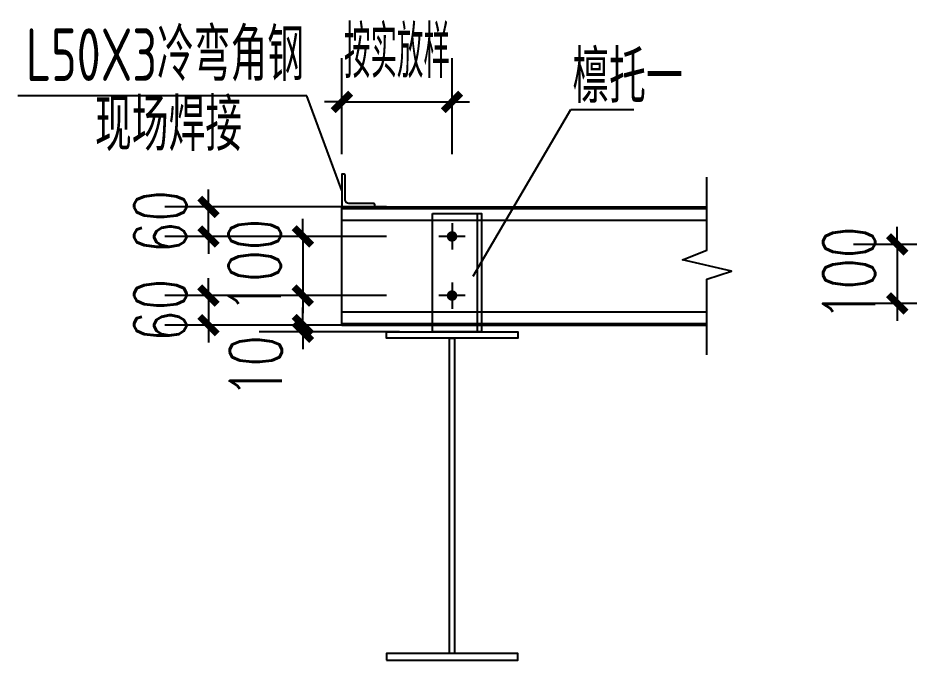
# Model space of a CAD drawing. Extents: x 180850 to 1399066, y 48356 to 327880.
# Drawn here: x 1000245 to 1010427, y 180668 to 188001 of the extents above; entities that cross this region are included whole.
import ezdxf

# ---------------------------------------------------------------- set-up
doc = ezdxf.new("R2010")
doc.units = 0
doc.header["$LTSCALE"] = 1000
for name, color, linetype in [('AXIS', 3, 'Continuous'), ('BOLT', 251, 'Continuous'), ('GL', 150, 'Continuous'), ('LT', 181, 'Continuous'), ('TEXT', 7, 'Continuous'), ('XG', 6, 'Continuous')]:
    doc.layers.add(name, color=color, linetype=linetype)
doc.styles.add('_TCH_DIM_T3', font='SIMPLEX', dxfattribs={"width": 0.705882, "bigfont": 'GBCBIG'})
doc.styles.add('TSSD_Label', font='tssdeng.shx', dxfattribs={"width": 0.7, "bigfont": 'hztxt.shx'})
doc.dimstyles.new('TCH-200-1', dxfattribs={"dimtxt": 595, "dimasz": 200, "dimexe": 500, "dimexo": 600, "dimgap": 252.5, "dimtad": 1, "dimdec": 0, "dimzin": 0, "dimdsep": 46, "dimtxsty": '_TCH_DIM_T3', "dimblk": 'ARCHTICK', "dimcen": 0.09, "dimclrd": 3, "dimclre": 3, "dimclrt": 7, "dimazin": 2, "dimtfac": 1, "dimtdec": 0, "dimtix": 1, "dimtmove": 2, "dimatfit": 3, "dimfxl": 1, "dimtolj": 1, "dimtzin": 0, "dimarcsym": 0})
doc.dimstyles.new('TCH-200-5', dxfattribs={"dimtxt": 595, "dimasz": 200, "dimexe": 500, "dimexo": 600, "dimgap": 252.5, "dimtad": 1, "dimdec": 0, "dimlfac": 0.2, "dimzin": 0, "dimdsep": 46, "dimtxsty": '_TCH_DIM_T3', "dimblk": 'ARCHTICK', "dimcen": 0.09, "dimclrd": 124, "dimclre": 124, "dimclrt": 7, "dimazin": 2, "dimtfac": 1, "dimtdec": 0, "dimtix": 1, "dimtmove": 2, "dimatfit": 3, "dimfxl": 1, "dimtolj": 1, "dimtzin": 0, "dimarcsym": 0})

# ---------------------------------------------------------------- blocks, each defined once
blk = doc.blocks.new('_ArchTick')
at = {"color": 0, "linetype": 'ByBlock', "const_width": 0.4}
blk.add_lwpolyline([(-0.5, -0.5), (0.5, 0.5)], dxfattribs=at)
blk = doc.blocks.new('*D130')
at = {"layer": 'AXIS', "color": 3, "lineweight": -2, "transparency": 16777216}
for p, q in [((1003947, 186443), (1003947, 187541)), ((1005205, 186443), (1005205, 187541)), ((1003947, 187041), (1003747, 187041)), ((1003947, 187041), (1005205, 187041)), ((1005205, 187041), (1005405, 187041))]:
    blk.add_line(p, q, dxfattribs=at)
at = {"layer": 'Defpoints', "color": 0, "transparency": 16777216}
for p in [(1005205, 187041), (1003947, 185843), (1005205, 185843)]:
    blk.add_point(p, dxfattribs=at)
at = {"layer": 'AXIS', "color": 3, "lineweight": -2, "transparency": 16777216, "xscale": 200, "yscale": 200, "zscale": 200}
blk.add_blockref('_ArchTick', (1003947, 187041), dxfattribs=at)
at = {"layer": 'AXIS', "color": 3, "lineweight": -2, "transparency": 16777216, "xscale": 200, "yscale": 200, "zscale": 200, "rotation": 180}
blk.add_blockref('_ArchTick', (1005205, 187041), dxfattribs=at)
at = {"layer": 'AXIS', "color": 7, "transparency": 16777216, "insert": (1004576, 187611), "char_height": 595, "attachment_point": 5, "style": '_TCH_DIM_T3'}
blk.add_mtext('\\A1;按实放样', dxfattribs=at)
blk = doc.blocks.new('*D308')
at = {"layer": 'AXIS', "color": 3, "lineweight": -2, "transparency": 16777216}
for p, q in [((1002423, 185843), (1002423, 186043)), ((1004455, 185843), (1001923, 185843)), ((1002423, 185505), (1002423, 185843)), ((1004455, 185505), (1001923, 185505)), ((1002423, 185505), (1002423, 185305))]:
    blk.add_line(p, q, dxfattribs=at)
at = {"layer": 'Defpoints', "color": 0, "transparency": 16777216}
for p in [(1002423, 185843), (1005055, 185843), (1005055, 185505)]:
    blk.add_point(p, dxfattribs=at)
at = {"layer": 'AXIS', "color": 3, "lineweight": -2, "transparency": 16777216, "xscale": 200, "yscale": 200, "zscale": 200}
for p, rotation in [((1002423, 185843), 270), ((1002423, 185505), 90)]:
    blk.add_blockref('_ArchTick', p, dxfattribs=dict(at, rotation=rotation))
at = {"layer": 'AXIS', "color": 7, "transparency": 16777216, "insert": (1001873, 185674), "char_height": 595, "attachment_point": 5, "rotation": 90, "style": '_TCH_DIM_T3'}
blk.add_mtext('\\A1;60', dxfattribs=at)
blk = doc.blocks.new('*D309')
at = {"layer": 'AXIS', "color": 3, "lineweight": -2, "transparency": 16777216}
for p, q in [((1003501, 185505), (1003501, 185705)), ((1004455, 185505), (1003001, 185505)), ((1003501, 185505), (1003501, 184830)), ((1004455, 184830), (1003001, 184830)), ((1003501, 184830), (1003501, 184630))]:
    blk.add_line(p, q, dxfattribs=at)
at = {"layer": 'Defpoints', "color": 0, "transparency": 16777216}
for p in [(1005055, 185505), (1003501, 184830), (1005055, 184830)]:
    blk.add_point(p, dxfattribs=at)
at = {"layer": 'AXIS', "color": 3, "lineweight": -2, "transparency": 16777216, "xscale": 200, "yscale": 200, "zscale": 200}
for p, rotation in [((1003501, 185505), 270), ((1003501, 184830), 90)]:
    blk.add_blockref('_ArchTick', p, dxfattribs=dict(at, rotation=rotation))
at = {"layer": 'AXIS', "color": 7, "transparency": 16777216, "insert": (1002951, 185168), "char_height": 595, "attachment_point": 5, "rotation": 90, "style": '_TCH_DIM_T3'}
blk.add_mtext('\\A1;100', dxfattribs=at)
blk = doc.blocks.new('*D310')
at = {"layer": 'AXIS', "color": 3, "lineweight": -2, "transparency": 16777216}
for p, q in [((1002423, 184830), (1002423, 185030)), ((1004455, 184830), (1001923, 184830)), ((1002423, 184830), (1002423, 184493)), ((1004455, 184493), (1001923, 184493)), ((1002423, 184493), (1002423, 184293))]:
    blk.add_line(p, q, dxfattribs=at)
at = {"layer": 'Defpoints', "color": 0, "transparency": 16777216}
for p in [(1005055, 184830), (1002423, 184493), (1005055, 184493)]:
    blk.add_point(p, dxfattribs=at)
at = {"layer": 'AXIS', "color": 3, "lineweight": -2, "transparency": 16777216, "xscale": 200, "yscale": 200, "zscale": 200}
for p, rotation in [((1002423, 184830), 270), ((1002423, 184493), 90)]:
    blk.add_blockref('_ArchTick', p, dxfattribs=dict(at, rotation=rotation))
at = {"layer": 'AXIS', "color": 7, "transparency": 16777216, "insert": (1001873, 184661), "char_height": 595, "attachment_point": 5, "rotation": 90, "style": '_TCH_DIM_T3'}
blk.add_mtext('\\A1;60', dxfattribs=at)
blk = doc.blocks.new('*D311')
at = {"layer": 'AXIS', "color": 3, "lineweight": -2, "transparency": 16777216}
for p, q in [((1003501, 184493), (1003501, 184693)), ((1004605, 184493), (1003001, 184493)), ((1003501, 184418), (1003501, 184493)), ((1004605, 184418), (1003001, 184418)), ((1003501, 184418), (1003501, 184218))]:
    blk.add_line(p, q, dxfattribs=at)
at = {"layer": 'Defpoints', "color": 0, "transparency": 16777216}
for p in [(1003501, 184493), (1005205, 184493), (1005205, 184418)]:
    blk.add_point(p, dxfattribs=at)
at = {"layer": 'AXIS', "color": 3, "lineweight": -2, "transparency": 16777216, "xscale": 200, "yscale": 200, "zscale": 200}
for p, rotation in [((1003501, 184493), 270), ((1003501, 184418), 90)]:
    blk.add_blockref('_ArchTick', p, dxfattribs=dict(at, rotation=rotation))
at = {"layer": 'AXIS', "color": 7, "transparency": 16777216, "insert": (1002964, 184018), "char_height": 595, "attachment_point": 5, "rotation": 90, "style": '_TCH_DIM_T3'}
blk.add_mtext('\\A1;10', dxfattribs=at)
blk = doc.blocks.new('*D157')
at = {"layer": 'Defpoints', "color": 0, "transparency": 16777216}
for p in [(1011693, 185415), (1010290, 184740), (1011693, 184740)]:
    blk.add_point(p, dxfattribs=at)
at = {"layer": 'GL', "color": 124, "lineweight": -2, "transparency": 16777216}
for p, q in [((1010290, 185415), (1010290, 185615)), ((1011093, 185415), (1009790, 185415)), ((1010290, 185415), (1010290, 184740)), ((1011093, 184740), (1009790, 184740)), ((1010290, 184740), (1010290, 184540))]:
    blk.add_line(p, q, dxfattribs=at)
at = {"layer": 'GL', "color": 124, "lineweight": -2, "transparency": 16777216, "xscale": 200, "yscale": 200, "zscale": 200}
for p, rotation in [((1010290, 185415), 270), ((1010290, 184740), 90)]:
    blk.add_blockref('_ArchTick', p, dxfattribs=dict(at, rotation=rotation))
at = {"layer": 'GL', "color": 7, "transparency": 16777216, "insert": (1009740, 185078), "char_height": 595, "attachment_point": 5, "rotation": 90, "style": '_TCH_DIM_T3'}
blk.add_mtext('\\A1;100', dxfattribs=at)

msp = doc.modelspace()

# ---------------------------------------------------------------- linework, layer by layer
at = {"layer": 'AXIS'}
for p, q in [((1003547.69, 187109.33), (1000245.43, 187109.33)), ((1003946.75, 186030.21), (1003547.69, 187109.33)), ((1005447.41, 185051.98), (1006563.71, 186956.12)), ((1006563.71, 186956.12), (1007280.77, 186956.12))]:
    msp.add_line(p, q, dxfattribs=at)
at = {"layer": 'BOLT'}
for p, q in [((1005205.06, 185655.21), (1005205.06, 185355.21)), ((1005355.06, 185505.21), (1005055.06, 185505.21)), ((1005205.06, 184980.21), (1005205.06, 184680.21)), ((1005355.06, 184830.21), (1005055.06, 184830.21))]:
    msp.add_line(p, q, dxfattribs=at)
at = {"layer": 'BOLT', "const_width": 60}
for points in [[(1005175.06, 185505.21, 1), (1005235.06, 185505.21, 1)], [(1005175.06, 184830.21, 1), (1005235.06, 184830.21, 1)]]:
    msp.add_lwpolyline(points, format="xyb", close=True, dxfattribs=at)
at = {"layer": 'GL'}
for points in [[(1004455.06, 184417.71), (1005955.06, 184417.71), (1005955.06, 184342.71), (1004455.06, 184342.71)], [(1005175.06, 184342.71), (1005235.06, 184342.71), (1005235.06, 180742.71), (1005175.06, 180742.71)], [(1004455.06, 180667.71), (1005955.06, 180667.71), (1005955.06, 180742.71), (1004455.06, 180742.71)]]:
    msp.add_lwpolyline(points, close=True, dxfattribs=at)
at = {"layer": 'LT', "linetype": 'ByBlock'}
for p, q in [((1003946.75, 184492.71), (1003946.75, 185842.71)), ((1003946.75, 185842.71), (1008116.21, 185842.71)), ((1003946.75, 185823.96), (1008116.21, 185823.96)), ((1003946.75, 185692.71), (1008116.21, 185692.71)), ((1003946.75, 184642.71), (1008116.21, 184642.71)), ((1003946.75, 184511.46), (1008116.21, 184511.46)), ((1003946.75, 184492.71), (1008116.21, 184492.71))]:
    msp.add_line(p, q, dxfattribs=at)
msp.add_lwpolyline([(1008116.21, 184155.21), (1008116.21, 184492.71), (1008116.21, 185016.92), (1008397.46, 185106.92), (1007835.66, 185240.03), (1008116.21, 185349.92), (1008116.21, 185842.71), (1008116.21, 186180.21)], dxfattribs=at)
at = {"layer": 'XG'}
msp.add_line((1005497.56, 184417.71), (1005497.56, 185767.71), dxfattribs=at)
msp.add_lwpolyline([(1003946.75, 185842.71), (1004321.75, 185842.71), (1004321.75, 185867.71, 0.41421356), (1004309.25, 185880.21), (1004025.5, 185880.21, -0.41421356), (1003984.25, 185921.46), (1003984.25, 186205.21, 0.41421356), (1003971.75, 186217.71), (1003946.75, 186217.71)], format="xyb", close=True, dxfattribs=at)
msp.add_lwpolyline([(1004980.06, 185767.71), (1005542.56, 185767.71), (1005542.56, 184417.71), (1004980.06, 184417.71)], close=True, dxfattribs=at)

# ---------------------------------------------------------------- texts
at = {"layer": 'TEXT', "style": 'TSSD_Label', "width": 0.7}
for s, p in [('L50X3冷弯角钢', (1000337.57, 187280.77)), ('檩托一', (1006579.58, 187027.86)), ('现场焊接', (1001127.25, 186481.73))]:
    msp.add_text(s, height=600, dxfattribs=at).set_placement(p)

# ---------------------------------------------------------------- dimensions: what is measured, and where the dimension line sits
at = {"layer": 'AXIS'}
dim = msp.add_linear_dim(base=(1005205.06, 187040.83), p1=(1003946.75, 185842.71), p2=(1005205.06, 185842.71), text='按实放样', dimstyle='TCH-200-1', dxfattribs=at)
dim.commit()
dim.dimension.update_dxf_attribs({"geometry": '*D130', "text_midpoint": (1004575.9, 187610.52)})
for base, p1, p2, text, picture, middle in [((1002423.12, 185842.71), (1005055.06, 185505.21), (1005055.06, 185842.71), '60', '*D308', (1001873.12, 185673.96)), ((1003500.54, 184830.21), (1005055.06, 185505.21), (1005055.06, 184830.21), '100', '*D309', (1002950.54, 185167.71)), ((1002423.12, 184492.71), (1005055.06, 184830.21), (1005055.06, 184492.71), '60', '*D310', (1001873.12, 184661.46))]:
    dim = msp.add_linear_dim(base=base, p1=p1, p2=p2, angle=90, text=text, dimstyle='TCH-200-1', dxfattribs=at)
    dim.commit()
    dim.dimension.update_dxf_attribs({"geometry": picture, "text_midpoint": middle})
dim = msp.add_linear_dim(base=(1003500.54, 184492.71), p1=(1005205.06, 184417.71), p2=(1005205.06, 184492.71), angle=90, text='10', dimstyle='TCH-200-1', dxfattribs=at)
dim.commit()
dim.dimension.update_dxf_attribs({"geometry": '*D311', "text_midpoint": (1002964.22, 184018.15), "dimtype": 160})
at = {"layer": 'GL'}
dim = msp.add_linear_dim(base=(1010289.58, 184740.06), p1=(1011693.23, 185415.06), p2=(1011693.23, 184740.06), angle=90, text='100', dimstyle='TCH-200-5', dxfattribs=at)
dim.commit()
dim.dimension.update_dxf_attribs({"geometry": '*D157', "text_midpoint": (1009739.58, 185077.56)})

doc.saveas('drawing.dxf')
